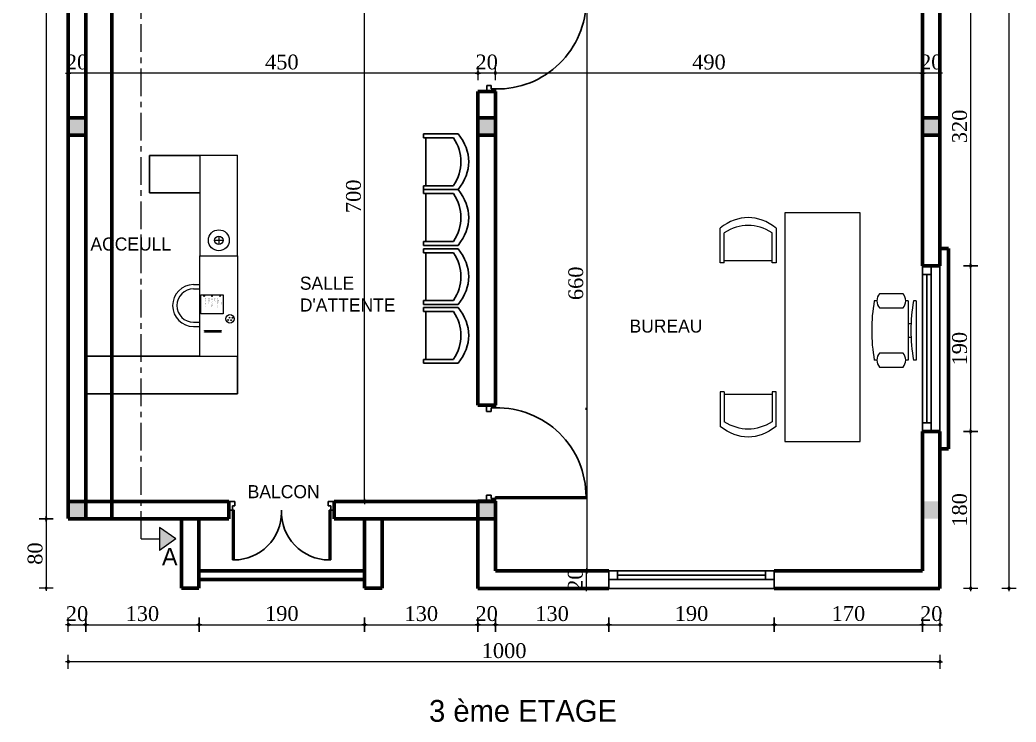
# Model space of a CAD drawing. Header units: millimetres. Extents: x -4146 to 23, y -2153 to 7365.
# Drawn here: x -1662 to -519, y 1579 to 2385 of the extents above; entities that cross this region are included whole.
import ezdxf

# ---------------------------------------------------------------- set-up
doc = ezdxf.new("R2010")
doc.units = ezdxf.units.MM
doc.linetypes.add('AXES', pattern=[50.8, 31.75, -6.35, 6.35, -6.35])
for name, color, linetype, lineweight in [('Cotation', 242, 'Continuous', 20), ('ecriture', 122, 'Continuous', 40), ('fin', 73, 'Continuous', 20), ('HA', 8, 'Continuous', 20), ('minuiserue', 3, 'Continuous', 30), ('MUR', 6, 'Continuous', 60)]:
    doc.layers.add(name, color=color, linetype=linetype, lineweight=lineweight)
for name, color, linetype in [('F-1', 1, 'Continuous'), ('F-2', 2, 'Continuous'), ('f-3', 3, 'Continuous')]:
    doc.layers.add(name, color=color, linetype=linetype)
doc.styles.add('cotation', font='times.ttf', dxfattribs={"height": 17})
doc.dimstyles.new('ech-100', dxfattribs={"dimtxt": 17, "dimasz": 0.02, "dimexe": 1.25, "dimexo": 0.625, "dimgap": 4, "dimtad": 1, "dimdec": 0, "dimtxsty": 'cotation', "dimblk": 'cotation', "dimcen": 2, "dimse1": 1, "dimse2": 1, "dimadec": 0, "dimazin": 0, "dimtfac": 1, "dimtdec": 0, "dimtix": 1, "dimtmove": 0, "dimatfit": 3, "dimldrblk": 'cotation', "dimfxl": 1.25, "dimtolj": 1, "dimarcsym": 0})

# ---------------------------------------------------------------- blocks, each defined once
blk = doc.blocks.new('Chaise de bureau')
at = {"linetype": 'Continuous'}
for p, q in [((-8.5, 0), (-8.5, -1)), ((-8.5, 0), (8.5, 0)), ((8.5, 0), (8.5, -1)), ((-2, -3), (-2, -1.9355)), ((2, -1.9576), (2, -3)), ((-10.5, -5), (-10.5, -14)), ((-8.5, -3), (-8.5, -4)), ((-8.5, -3), (8.5, -3)), ((-6.5, -14), (-6.5, -5)), ((6.5, -5), (6.5, -14)), ((8.5, -3), (8.5, -4)), ((10.5, -14), (10.5, -5)), ((-8.5, -15), (-8.5, -16)), ((8.5, -15), (8.5, -16))]:
    blk.add_line(p, q, dxfattribs=at)
for centre, radius, start, end in [((0, 34.625), 36.625, 256.5803, 283.4197), ((-8.5, -6.5), 2.5, 36.8699, 143.1301), ((8.5, -6.5), 2.5, 36.8699, 143.1301), ((-8.5, -12.5), 2.5, 216.8699, 323.1301), ((8.5, -12.5), 2.5, 216.8699, 323.1301), ((0, 19.625), 36.625, 256.5803, 283.4197)]:
    blk.add_arc(centre, radius, start, end, dxfattribs=at)
blk = doc.blocks.new('BURO')
blk.add_lwpolyline([(3851.65, 1652.46), (3917.25, 1652.46), (3917.25, 1681.22), (3851.65, 1681.22)], close=True)
blk.add_blockref('Chaise de bureau', (3885.34, 1702.66))
blk = doc.blocks.new('cotation')
at = {"layer": 'Cotation'}
h = blk.add_hatch(color=256, dxfattribs=at)
h.paths.add_polyline_path([(57.15, 0), (62.15, 0, 0.41421356), (0, 62.15), (0, 57.15, -0.41421356)])
h.paths.add_polyline_path([(0, -57.15), (0, -62.15, 0.41421356), (62.15, 0), (57.15, 0, -0.41421356)])
h.paths.add_polyline_path([(0, -62.15), (0, -57.15, -0.41421356), (-57.15, 0), (-62.15, 0, 0.41421356)])
h.paths.add_polyline_path([(0, 57.15), (0, 62.15, 0.41421356), (-62.15, 0), (-57.15, 0, -0.41421356)])
for p, q in [((-152.4, 0), (152.4, 0)), ((0, 406.4), (0, -406.4))]:
    blk.add_line(p, q, dxfattribs=at)
for radius, start, end in [(62.15, 0, 180), (62.15, 180, 0), (57.15, 0, 180), (57.15, 180, 0)]:
    blk.add_arc((0, 0), radius, start, end, dxfattribs=at)
blk = doc.blocks.new('*D76')
at = {"layer": 'Defpoints', "color": 0}
for p in [(-1606.2, 1812.2), (-1586.2, 1812.2), (-1586.2, 1690.9)]:
    blk.add_point(p, dxfattribs=at)
at = {"layer": 'HA', "color": 0, "lineweight": -2}
blk.add_line((-1606.2, 1690.9), (-1586.2, 1690.9), dxfattribs=at)
at = {"layer": 'HA', "color": 0, "lineweight": -2, "xscale": 0.02, "yscale": 0.02, "zscale": 0.02, "rotation": 180}
blk.add_blockref('cotation', (-1606.2, 1690.9), dxfattribs=at)
at = {"layer": 'HA', "color": 0, "lineweight": -2, "xscale": 0.02, "yscale": 0.02, "zscale": 0.02}
blk.add_blockref('cotation', (-1586.2, 1690.9), dxfattribs=at)
at = {"layer": 'HA', "color": 0, "insert": (-1596.2, 1703.5), "char_height": 17, "attachment_point": 5, "style": 'cotation'}
blk.add_mtext('\\A1;20', dxfattribs=at)
blk = doc.blocks.new('*D77')
at = {"layer": 'Defpoints', "color": 0}
for p in [(-1586.2, 1812.2), (-1456.2, 1812.2), (-1456.2, 1690.9)]:
    blk.add_point(p, dxfattribs=at)
at = {"layer": 'HA', "color": 0, "lineweight": -2}
blk.add_line((-1586.2, 1690.9), (-1456.2, 1690.9), dxfattribs=at)
at = {"layer": 'HA', "color": 0, "lineweight": -2, "xscale": 0.02, "yscale": 0.02, "zscale": 0.02, "rotation": 180}
blk.add_blockref('cotation', (-1586.2, 1690.9), dxfattribs=at)
at = {"layer": 'HA', "color": 0, "lineweight": -2, "xscale": 0.02, "yscale": 0.02, "zscale": 0.02}
blk.add_blockref('cotation', (-1456.2, 1690.9), dxfattribs=at)
at = {"layer": 'HA', "color": 0, "insert": (-1521.2, 1703.5), "char_height": 17, "attachment_point": 5, "style": 'cotation'}
blk.add_mtext('\\A1;130', dxfattribs=at)
blk = doc.blocks.new('*D78')
at = {"layer": 'Defpoints', "color": 0}
for p in [(-1456.2, 1812.2), (-1266.2, 1812.2), (-1266.2, 1690.9)]:
    blk.add_point(p, dxfattribs=at)
at = {"layer": 'HA', "color": 0, "lineweight": -2}
blk.add_line((-1456.2, 1690.9), (-1266.2, 1690.9), dxfattribs=at)
at = {"layer": 'HA', "color": 0, "lineweight": -2, "xscale": 0.02, "yscale": 0.02, "zscale": 0.02, "rotation": 180}
blk.add_blockref('cotation', (-1456.2, 1690.9), dxfattribs=at)
at = {"layer": 'HA', "color": 0, "lineweight": -2, "xscale": 0.02, "yscale": 0.02, "zscale": 0.02}
blk.add_blockref('cotation', (-1266.2, 1690.9), dxfattribs=at)
at = {"layer": 'HA', "color": 0, "insert": (-1361.2, 1703.6), "char_height": 17, "attachment_point": 5, "style": 'cotation'}
blk.add_mtext('\\A1;190', dxfattribs=at)
blk = doc.blocks.new('*D79')
at = {"layer": 'Defpoints', "color": 0}
for p in [(-1266.2, 1812.2), (-1136.2, 1732.6), (-1136.2, 1690.9)]:
    blk.add_point(p, dxfattribs=at)
at = {"layer": 'HA', "color": 0, "lineweight": -2}
blk.add_line((-1266.2, 1690.9), (-1136.2, 1690.9), dxfattribs=at)
at = {"layer": 'HA', "color": 0, "lineweight": -2, "xscale": 0.02, "yscale": 0.02, "zscale": 0.02, "rotation": 180}
blk.add_blockref('cotation', (-1266.2, 1690.9), dxfattribs=at)
at = {"layer": 'HA', "color": 0, "lineweight": -2, "xscale": 0.02, "yscale": 0.02, "zscale": 0.02}
blk.add_blockref('cotation', (-1136.2, 1690.9), dxfattribs=at)
at = {"layer": 'HA', "color": 0, "insert": (-1201.2, 1703.5), "char_height": 17, "attachment_point": 5, "style": 'cotation'}
blk.add_mtext('\\A1;130', dxfattribs=at)
blk = doc.blocks.new('*D80')
at = {"layer": 'Defpoints', "color": 0}
for p in [(-1136.2, 1812.6), (-1116.2, 1812.6), (-1116.2, 1690.9)]:
    blk.add_point(p, dxfattribs=at)
at = {"layer": 'HA', "color": 0, "lineweight": -2}
blk.add_line((-1136.2, 1690.9), (-1116.2, 1690.9), dxfattribs=at)
at = {"layer": 'HA', "color": 0, "lineweight": -2, "xscale": 0.02, "yscale": 0.02, "zscale": 0.02, "rotation": 180}
blk.add_blockref('cotation', (-1136.2, 1690.9), dxfattribs=at)
at = {"layer": 'HA', "color": 0, "lineweight": -2, "xscale": 0.02, "yscale": 0.02, "zscale": 0.02}
blk.add_blockref('cotation', (-1116.2, 1690.9), dxfattribs=at)
at = {"layer": 'HA', "color": 0, "insert": (-1126.2, 1703.5), "char_height": 17, "attachment_point": 5, "style": 'cotation'}
blk.add_mtext('\\A1;20', dxfattribs=at)
blk = doc.blocks.new('*D81')
at = {"layer": 'Defpoints', "color": 0}
for p in [(-1116.2, 1732.6), (-986.2, 1732.6), (-986.2, 1690.9)]:
    blk.add_point(p, dxfattribs=at)
at = {"layer": 'HA', "color": 0, "lineweight": -2}
blk.add_line((-1116.2, 1690.9), (-986.2, 1690.9), dxfattribs=at)
at = {"layer": 'HA', "color": 0, "lineweight": -2, "xscale": 0.02, "yscale": 0.02, "zscale": 0.02, "rotation": 180}
blk.add_blockref('cotation', (-1116.2, 1690.9), dxfattribs=at)
at = {"layer": 'HA', "color": 0, "lineweight": -2, "xscale": 0.02, "yscale": 0.02, "zscale": 0.02}
blk.add_blockref('cotation', (-986.2, 1690.9), dxfattribs=at)
at = {"layer": 'HA', "color": 0, "insert": (-1051.2, 1703.5), "char_height": 17, "attachment_point": 5, "style": 'cotation'}
blk.add_mtext('\\A1;130', dxfattribs=at)
blk = doc.blocks.new('*D82')
at = {"layer": 'Defpoints', "color": 0}
for p in [(-986.2, 1732.6), (-796.2, 1732.6), (-796.2, 1690.9)]:
    blk.add_point(p, dxfattribs=at)
at = {"layer": 'HA', "color": 0, "lineweight": -2}
blk.add_line((-986.2, 1690.9), (-796.2, 1690.9), dxfattribs=at)
at = {"layer": 'HA', "color": 0, "lineweight": -2, "xscale": 0.02, "yscale": 0.02, "zscale": 0.02, "rotation": 180}
blk.add_blockref('cotation', (-986.2, 1690.9), dxfattribs=at)
at = {"layer": 'HA', "color": 0, "lineweight": -2, "xscale": 0.02, "yscale": 0.02, "zscale": 0.02}
blk.add_blockref('cotation', (-796.2, 1690.9), dxfattribs=at)
at = {"layer": 'HA', "color": 0, "insert": (-891.2, 1703.6), "char_height": 17, "attachment_point": 5, "style": 'cotation'}
blk.add_mtext('\\A1;190', dxfattribs=at)
blk = doc.blocks.new('*D83')
at = {"layer": 'Defpoints', "color": 0}
for p in [(-796.2, 1732.6), (-626.2, 1732.6), (-626.2, 1690.9)]:
    blk.add_point(p, dxfattribs=at)
at = {"layer": 'HA', "color": 0, "lineweight": -2}
blk.add_line((-796.2, 1690.9), (-626.2, 1690.9), dxfattribs=at)
at = {"layer": 'HA', "color": 0, "lineweight": -2, "xscale": 0.02, "yscale": 0.02, "zscale": 0.02, "rotation": 180}
blk.add_blockref('cotation', (-796.2, 1690.9), dxfattribs=at)
at = {"layer": 'HA', "color": 0, "lineweight": -2, "xscale": 0.02, "yscale": 0.02, "zscale": 0.02}
blk.add_blockref('cotation', (-626.2, 1690.9), dxfattribs=at)
at = {"layer": 'HA', "color": 0, "insert": (-711.2, 1703.6), "char_height": 17, "attachment_point": 5, "style": 'cotation'}
blk.add_mtext('\\A1;170', dxfattribs=at)
blk = doc.blocks.new('*D84')
at = {"layer": 'Defpoints', "color": 0}
for p in [(-626.2, 1812.6), (-606.2, 1812.6), (-606.2, 1690.9)]:
    blk.add_point(p, dxfattribs=at)
at = {"layer": 'HA', "color": 0, "lineweight": -2}
blk.add_line((-626.2, 1690.9), (-606.2, 1690.9), dxfattribs=at)
at = {"layer": 'HA', "color": 0, "lineweight": -2, "xscale": 0.02, "yscale": 0.02, "zscale": 0.02, "rotation": 180}
blk.add_blockref('cotation', (-626.2, 1690.9), dxfattribs=at)
at = {"layer": 'HA', "color": 0, "lineweight": -2, "xscale": 0.02, "yscale": 0.02, "zscale": 0.02}
blk.add_blockref('cotation', (-606.2, 1690.9), dxfattribs=at)
at = {"layer": 'HA', "color": 0, "insert": (-616.2, 1703.5), "char_height": 17, "attachment_point": 5, "style": 'cotation'}
blk.add_mtext('\\A1;20', dxfattribs=at)
blk = doc.blocks.new('*D85')
at = {"layer": 'Defpoints', "color": 0}
for p in [(-1606.2, 1812.2), (-606.2, 1732.6), (-1606.2, 1648.4)]:
    blk.add_point(p, dxfattribs=at)
at = {"layer": 'HA', "color": 0, "lineweight": -2}
blk.add_line((-606.2, 1648.4), (-1606.2, 1648.4), dxfattribs=at)
at = {"layer": 'HA', "color": 0, "lineweight": -2, "xscale": 0.02, "yscale": 0.02, "zscale": 0.02, "rotation": 180}
blk.add_blockref('cotation', (-1606.2, 1648.4), dxfattribs=at)
at = {"layer": 'HA', "color": 0, "lineweight": -2, "xscale": 0.02, "yscale": 0.02, "zscale": 0.02}
blk.add_blockref('cotation', (-606.2, 1648.4), dxfattribs=at)
at = {"layer": 'HA', "color": 0, "insert": (-1106.2, 1661), "char_height": 17, "attachment_point": 5, "style": 'cotation'}
blk.add_mtext('\\A1;1000', dxfattribs=at)
blk = doc.blocks.new('B3')
at = {"layer": 'F-1'}
for p, q in [((-4180.4, 2571.9), (-4180, 2571.9)), ((-4180.4, 2552.7), (-4180.4, 2571.9)), ((-4180, 2571.9), (-4180, 2552.7)), ((-4178.9, 2571.9), (-4178.5, 2571.9)), ((-4178.9, 2552.7), (-4178.9, 2571.9)), ((-4178.5, 2571.9), (-4178.5, 2552.7)), ((-4180, 2552.7), (-4180.4, 2552.7)), ((-4178.5, 2552.7), (-4178.9, 2552.7))]:
    blk.add_line(p, q, dxfattribs=at)
at = {"layer": 'F-2'}
for p, q in [((-4159.2, 2576.1), (-4137.5, 2576.1)), ((-4159.2, 2550.4), (-4159.2, 2576.1)), ((-4137.5, 2576.1), (-4137.5, 2550.4)), ((-4137.5, 2550.4), (-4159.2, 2550.4))]:
    blk.add_line(p, q, dxfattribs=at)
for centre, radius in [((-4138.8, 2572.4), 0.45), ((-4138.9, 2563.3), 0.45), ((-4138.8, 2554.1), 0.45), ((-4165, 2542.7), 4.8), ((-4166.5, 2541.4), 0.434), ((-4166.3, 2544.7), 0.434), ((-4163.9, 2539.9), 0.434), ((-4163.7, 2543.1), 0.434)]:
    blk.add_circle(centre, radius, dxfattribs=at)
at = {"layer": 'f-3'}
for p, q in [((-4173.8, 2584.5), (-4173.8, 2577.2)), ((-4169, 2584.5), (-4169, 2577.2)), ((-4130.6, 2584.5), (-4130.6, 2577.2)), ((-4125.8, 2584.5), (-4125.8, 2577.2)), ((-4207.8, 2577.2), (-4092.6, 2577.2)), ((-4207.8, 2577.2), (-4207.8, 2534)), ((-3977.4, 2577.2), (-4092.6, 2577.2)), ((-4092.6, 2577.2), (-4092.6, 2534)), ((-4092.6, 2577.2), (-4092.6, 2534)), ((-3977.4, 2577.2), (-3977.4, 2534)), ((-4074.9, 2560.3), (-4074.9, 2550.7)), ((-4070.1, 2555.5), (-4079.7, 2555.5)), ((-4092.6, 2534), (-4207.8, 2534)), ((-4092.6, 2534), (-3977.4, 2534))]:
    blk.add_line(p, q, dxfattribs=at)
for radius in [12, 4.8]:
    blk.add_circle((-4074.9, 2555.5), radius, dxfattribs=at)
for radius in [24, 19.2]:
    blk.add_arc((-4149.8, 2584.5), radius, 0, 180, dxfattribs=at)
at = {"layer": 'F-1'}
for s, p in [('5. PICK UP PRESCRIPTION', (-4141, 2571.2)), ('3. PICK UP DRY CLEANING', (-4141, 2563.6)), ('4. BUY NEW OUTFIT', (-4141, 2567)), ('2. LAUNDRY', (-4141, 2560.1)), ('1. GO TO GROCERY STORE', (-4140.9, 2556.7)), ('THINGS TO DO', (-4145.2, 2552.9))]:
    blk.add_text(s, height=0.6, rotation=180, dxfattribs=at).set_placement(p)
blk = doc.blocks.new('B1')
at = {"layer": 'minuiserue'}
for p, q in [((-2606.2, 2449.2), (-2664.1, 2449.2)), ((-2664.1, 2406.2), (-2664.1, 2449.2)), ((-2606.2, 2406.2), (-2664.1, 2406.2))]:
    blk.add_line(p, q, dxfattribs=at)
at = {"layer": 'HA', "rotation": 90}
blk.add_blockref('B3', (-29, 6426.7), dxfattribs=at)
blk = doc.blocks.new('KK')
at = {"linetype": 'Continuous'}
for p, q in [((-1844.5, 2052.7), (-1804.9, 2052.7)), ((-1844.5, 2048.1), (-1844.5, 2052.7)), ((-1844.5, 2048.1), (-1810.2, 2048.1)), ((-1842.1, 2048.1), (-1842.1, 1993.2)), ((-1844.5, 1988.7), (-1844.5, 1993.2)), ((-1844.5, 1993.2), (-1810.2, 1993.2)), ((-1804.9, 1988.7), (-1844.5, 1988.7))]:
    blk.add_line(p, q, dxfattribs=at)
for centre, major_axis, start_param, end_param in [((-1986.5, 2020.7), (184.7, 0), -0.301587, 0.301588), ((-1966.8, 2020.7), (174.1, 0), -0.376443, 0.376443)]:
    blk.add_ellipse(centre, major_axis=major_axis, ratio=0.5, start_param=start_param, end_param=end_param, dxfattribs=at)
blk = doc.blocks.new('*D170')
at = {"layer": 'Defpoints', "color": 0}
for p in [(-1011.7, 1752.6), (-1011.7, 1752.6), (-1011.7, 1732.6)]:
    blk.add_point(p, dxfattribs=at)
at = {"layer": 'HA', "color": 0, "lineweight": -2}
for p, q in [((-1011.7, 1752.6), (-1011.7, 1752.7)), ((-1011.7, 1732.6), (-1011.7, 1752.6)), ((-1011.7, 1732.6), (-1011.7, 1732.6))]:
    blk.add_line(p, q, dxfattribs=at)
at = {"layer": 'HA', "color": 0, "lineweight": -2, "xscale": 0.02, "yscale": 0.02, "zscale": 0.02}
for p, rotation in [((-1011.7, 1752.6), 270), ((-1011.7, 1732.6), 90)]:
    blk.add_blockref('cotation', p, dxfattribs=dict(at, rotation=rotation))
at = {"layer": 'HA', "color": 0, "insert": (-1024.4, 1742.6), "char_height": 17, "attachment_point": 5, "rotation": 90, "style": 'cotation'}
blk.add_mtext('\\A1;20', dxfattribs=at)
blk = doc.blocks.new('*D177')
at = {"layer": 'Defpoints', "color": 0}
for p in [(-626.2, 2323.8), (-626.2, 2304), (-606.2, 2304)]:
    blk.add_point(p, dxfattribs=at)
at = {"layer": 'HA', "color": 0, "lineweight": -2}
for p, q in [((-626.2, 2323.8), (-626.3, 2323.8)), ((-606.2, 2323.8), (-626.2, 2323.8)), ((-606.2, 2323.8), (-606.2, 2323.8))]:
    blk.add_line(p, q, dxfattribs=at)
at = {"layer": 'HA', "color": 0, "lineweight": -2, "xscale": 0.02, "yscale": 0.02, "zscale": 0.02}
blk.add_blockref('cotation', (-626.2, 2323.8), dxfattribs=at)
at = {"layer": 'HA', "color": 0, "lineweight": -2, "xscale": 0.02, "yscale": 0.02, "zscale": 0.02, "rotation": 180}
blk.add_blockref('cotation', (-606.2, 2323.8), dxfattribs=at)
at = {"layer": 'HA', "color": 0, "insert": (-616.2, 2336.4), "char_height": 17, "attachment_point": 5, "style": 'cotation'}
blk.add_mtext('\\A1;20', dxfattribs=at)
blk = doc.blocks.new('*D178')
at = {"layer": 'Defpoints', "color": 0}
for p in [(-1116.2, 2323.8), (-626.2, 2304), (-1116.2, 2287.6)]:
    blk.add_point(p, dxfattribs=at)
at = {"layer": 'HA', "color": 0, "lineweight": -2}
blk.add_line((-626.2, 2323.8), (-1116.2, 2323.8), dxfattribs=at)
at = {"layer": 'HA', "color": 0, "lineweight": -2, "xscale": 0.02, "yscale": 0.02, "zscale": 0.02, "rotation": 180}
blk.add_blockref('cotation', (-1116.2, 2323.8), dxfattribs=at)
at = {"layer": 'HA', "color": 0, "lineweight": -2, "xscale": 0.02, "yscale": 0.02, "zscale": 0.02}
blk.add_blockref('cotation', (-626.2, 2323.8), dxfattribs=at)
at = {"layer": 'HA', "color": 0, "insert": (-871.2, 2336.4), "char_height": 17, "attachment_point": 5, "style": 'cotation'}
blk.add_mtext('\\A1;490', dxfattribs=at)
blk = doc.blocks.new('*D179')
at = {"layer": 'Defpoints', "color": 0}
for p in [(-1136.2, 2323.8), (-1136.2, 2302.6), (-1116.2, 2287.6)]:
    blk.add_point(p, dxfattribs=at)
at = {"layer": 'HA', "color": 0, "lineweight": -2}
for p, q in [((-1136.2, 2323.8), (-1136.3, 2323.8)), ((-1116.2, 2323.8), (-1136.2, 2323.8)), ((-1116.2, 2323.8), (-1116.2, 2323.8))]:
    blk.add_line(p, q, dxfattribs=at)
at = {"layer": 'HA', "color": 0, "lineweight": -2, "xscale": 0.02, "yscale": 0.02, "zscale": 0.02}
blk.add_blockref('cotation', (-1136.2, 2323.8), dxfattribs=at)
at = {"layer": 'HA', "color": 0, "lineweight": -2, "xscale": 0.02, "yscale": 0.02, "zscale": 0.02, "rotation": 180}
blk.add_blockref('cotation', (-1116.2, 2323.8), dxfattribs=at)
at = {"layer": 'HA', "color": 0, "insert": (-1126.2, 2336.4), "char_height": 17, "attachment_point": 5, "style": 'cotation'}
blk.add_mtext('\\A1;20', dxfattribs=at)
blk = doc.blocks.new('*D180')
at = {"layer": 'Defpoints', "color": 0}
for p in [(-1586.2, 2323.8), (-1586.2, 2323.8), (-1136.2, 2302.6)]:
    blk.add_point(p, dxfattribs=at)
at = {"layer": 'HA', "color": 0, "lineweight": -2}
blk.add_line((-1136.2, 2323.8), (-1586.2, 2323.8), dxfattribs=at)
at = {"layer": 'HA', "color": 0, "lineweight": -2, "xscale": 0.02, "yscale": 0.02, "zscale": 0.02, "rotation": 180}
blk.add_blockref('cotation', (-1586.2, 2323.8), dxfattribs=at)
at = {"layer": 'HA', "color": 0, "lineweight": -2, "xscale": 0.02, "yscale": 0.02, "zscale": 0.02}
blk.add_blockref('cotation', (-1136.2, 2323.8), dxfattribs=at)
at = {"layer": 'HA', "color": 0, "insert": (-1361.2, 2336.4), "char_height": 17, "attachment_point": 5, "style": 'cotation'}
blk.add_mtext('\\A1;450', dxfattribs=at)
blk = doc.blocks.new('*D181')
at = {"layer": 'Defpoints', "color": 0}
for p in [(-1606.2, 2323.8), (-1606.2, 2323.8), (-1586.2, 2323.8)]:
    blk.add_point(p, dxfattribs=at)
at = {"layer": 'HA', "color": 0, "lineweight": -2}
for p, q in [((-1606.2, 2323.8), (-1606.3, 2323.8)), ((-1586.2, 2323.8), (-1606.2, 2323.8)), ((-1586.2, 2323.8), (-1586.2, 2323.8))]:
    blk.add_line(p, q, dxfattribs=at)
at = {"layer": 'HA', "color": 0, "lineweight": -2, "xscale": 0.02, "yscale": 0.02, "zscale": 0.02}
blk.add_blockref('cotation', (-1606.2, 2323.8), dxfattribs=at)
at = {"layer": 'HA', "color": 0, "lineweight": -2, "xscale": 0.02, "yscale": 0.02, "zscale": 0.02, "rotation": 180}
blk.add_blockref('cotation', (-1586.2, 2323.8), dxfattribs=at)
at = {"layer": 'HA', "color": 0, "insert": (-1596.2, 2336.4), "char_height": 17, "attachment_point": 5, "style": 'cotation'}
blk.add_mtext('\\A1;20', dxfattribs=at)
blk = doc.blocks.new('*D188')
at = {"layer": 'Defpoints', "color": 0}
for p in [(-1011.3, 2412.6), (-1011.7, 1752.6), (-1011.3, 1752.6)]:
    blk.add_point(p, dxfattribs=at)
at = {"layer": 'HA', "color": 0, "lineweight": -2}
blk.add_line((-1011.3, 2412.6), (-1011.3, 1752.6), dxfattribs=at)
at = {"layer": 'HA', "color": 0, "lineweight": -2, "xscale": 0.02, "yscale": 0.02, "zscale": 0.02}
for p, rotation in [((-1011.3, 2412.6), 90), ((-1011.3, 1752.6), 270)]:
    blk.add_blockref('cotation', p, dxfattribs=dict(at, rotation=rotation))
at = {"layer": 'HA', "color": 0, "insert": (-1023.9, 2082.6), "char_height": 17, "attachment_point": 5, "rotation": 90, "style": 'cotation'}
blk.add_mtext('\\A1;660', dxfattribs=at)
blk = doc.blocks.new('*D189')
at = {"layer": 'Defpoints', "color": 0}
for p in [(-1266.2, 2532.6), (-1266.2, 2532.6), (-1259.1, 1832.2)]:
    blk.add_point(p, dxfattribs=at)
at = {"layer": 'HA', "color": 0, "lineweight": -2}
blk.add_line((-1266.2, 1832.3), (-1266.2, 2532.6), dxfattribs=at)
at = {"layer": 'HA', "color": 0, "lineweight": -2, "xscale": 0.02, "yscale": 0.02, "zscale": 0.02}
for p, rotation in [((-1266.2, 2532.6), 90), ((-1266.2, 1832.2), 270)]:
    blk.add_blockref('cotation', p, dxfattribs=dict(at, rotation=rotation))
at = {"layer": 'HA', "color": 0, "insert": (-1278.9, 2182.4), "char_height": 17, "attachment_point": 5, "rotation": 90, "style": 'cotation'}
blk.add_mtext('\\A1;700', dxfattribs=at)
blk = doc.blocks.new('*D196')
at = {"layer": 'Defpoints', "color": 0}
for p in [(-1606.2, 3312.6), (-1631.5, 1812.2), (-1606.2, 1812.2)]:
    blk.add_point(p, dxfattribs=at)
at = {"layer": 'HA', "color": 0, "lineweight": -2}
blk.add_line((-1631.5, 3312.6), (-1631.5, 1812.3), dxfattribs=at)
at = {"layer": 'HA', "color": 0, "lineweight": -2, "xscale": 0.02, "yscale": 0.02, "zscale": 0.02}
for p, rotation in [((-1631.5, 3312.6), 90), ((-1631.5, 1812.2), 270)]:
    blk.add_blockref('cotation', p, dxfattribs=dict(at, rotation=rotation))
at = {"layer": 'HA', "color": 0, "insert": (-1644.2, 2562.4), "char_height": 17, "attachment_point": 5, "rotation": 90, "style": 'cotation'}
blk.add_mtext('\\A1;1500', dxfattribs=at)
blk = doc.blocks.new('*D197')
at = {"layer": 'Defpoints', "color": 0}
for p in [(-1606.2, 1812.2), (-1632.9, 1732.8), (-1631.5, 1732.8)]:
    blk.add_point(p, dxfattribs=at)
at = {"layer": 'HA', "color": 0, "lineweight": -2}
blk.add_line((-1631.5, 1812.2), (-1631.5, 1732.8), dxfattribs=at)
at = {"layer": 'HA', "color": 0, "lineweight": -2, "xscale": 0.02, "yscale": 0.02, "zscale": 0.02}
for p, rotation in [((-1631.5, 1812.2), 90), ((-1631.5, 1732.8), 270)]:
    blk.add_blockref('cotation', p, dxfattribs=dict(at, rotation=rotation))
at = {"layer": 'HA', "color": 0, "insert": (-1644.2, 1772.5), "char_height": 17, "attachment_point": 5, "rotation": 90, "style": 'cotation'}
blk.add_mtext('\\A1;80', dxfattribs=at)
blk = doc.blocks.new('*D245')
at = {"layer": 'Defpoints', "color": 0}
for p in [(-606.2, 3312.6), (-606.2, 1732.6), (-527, 1732.6)]:
    blk.add_point(p, dxfattribs=at)
at = {"layer": 'HA', "color": 0, "lineweight": -2}
blk.add_line((-527, 3312.6), (-527, 1732.6), dxfattribs=at)
at = {"layer": 'HA', "color": 0, "lineweight": -2, "xscale": 0.02, "yscale": 0.02, "zscale": 0.02}
for p, rotation in [((-527, 3312.6), 90), ((-527, 1732.6), 270)]:
    blk.add_blockref('cotation', p, dxfattribs=dict(at, rotation=rotation))
at = {"layer": 'HA', "color": 0, "insert": (-539.6, 2593), "char_height": 17, "attachment_point": 5, "rotation": 90, "style": 'cotation'}
blk.add_mtext('\\A1;1580', dxfattribs=at)
blk = doc.blocks.new('*D343')
at = {"layer": 'Defpoints', "color": 0}
for p in [(-606.2, 2422.6), (-606.2, 2102.6), (-571, 2102.6)]:
    blk.add_point(p, dxfattribs=at)
at = {"layer": 'HA', "color": 0, "lineweight": -2}
blk.add_line((-571, 2422.6), (-571, 2102.6), dxfattribs=at)
at = {"layer": 'HA', "color": 0, "lineweight": -2, "xscale": 0.02, "yscale": 0.02, "zscale": 0.02}
for p, rotation in [((-571, 2422.6), 90), ((-571, 2102.6), 270)]:
    blk.add_blockref('cotation', p, dxfattribs=dict(at, rotation=rotation))
at = {"layer": 'HA', "color": 0, "insert": (-583.6, 2262.6), "char_height": 17, "attachment_point": 5, "rotation": 90, "style": 'cotation'}
blk.add_mtext('\\A1;320', dxfattribs=at)
blk = doc.blocks.new('*D344')
at = {"layer": 'Defpoints', "color": 0}
for p in [(-606.2, 2102.6), (-606.2, 1912.6), (-571, 1912.6)]:
    blk.add_point(p, dxfattribs=at)
at = {"layer": 'HA', "color": 0, "lineweight": -2}
blk.add_line((-571, 2102.6), (-571, 1912.6), dxfattribs=at)
at = {"layer": 'HA', "color": 0, "lineweight": -2, "xscale": 0.02, "yscale": 0.02, "zscale": 0.02}
for p, rotation in [((-571, 2102.6), 90), ((-571, 1912.6), 270)]:
    blk.add_blockref('cotation', p, dxfattribs=dict(at, rotation=rotation))
at = {"layer": 'HA', "color": 0, "insert": (-583.6, 2007.6), "char_height": 17, "attachment_point": 5, "rotation": 90, "style": 'cotation'}
blk.add_mtext('\\A1;190', dxfattribs=at)
blk = doc.blocks.new('*D345')
at = {"layer": 'Defpoints', "color": 0}
for p in [(-606.2, 1912.6), (-606.2, 1732.6), (-571, 1732.6)]:
    blk.add_point(p, dxfattribs=at)
at = {"layer": 'HA', "color": 0, "lineweight": -2}
blk.add_line((-571, 1912.6), (-571, 1732.6), dxfattribs=at)
at = {"layer": 'HA', "color": 0, "lineweight": -2, "xscale": 0.02, "yscale": 0.02, "zscale": 0.02}
for p, rotation in [((-571, 1912.6), 90), ((-571, 1732.6), 270)]:
    blk.add_blockref('cotation', p, dxfattribs=dict(at, rotation=rotation))
at = {"layer": 'HA', "color": 0, "insert": (-583.6, 1822.6), "char_height": 17, "attachment_point": 5, "rotation": 90, "style": 'cotation'}
blk.add_mtext('\\A1;180', dxfattribs=at)
blk = doc.blocks.new('Balcon')
at = {"layer": 'minuiserue'}
for p, q in [((0, -10), (0, 0)), ((0, 0), (7, 0)), ((7, -5), (7, 0)), ((0, -10), (6, -10)), ((4, -10), (4, -5)), ((4, -5), (7, -5)), ((4, -10), (4, -67)), ((6, -10), (6, -67)), ((121, 0), (114, 0)), ((114, 0), (114, -5)), ((117, -5), (114, -5)), ((121, -10), (115, -10)), ((115, -10), (115, -67)), ((117, -10), (117, -5)), ((117, -10), (117, -67)), ((121, 0), (121, -10))]:
    blk.add_line(p, q, dxfattribs=at)
for centre, radius, start, end in [((115, -12.4), 54.6, 177.4311, 270), ((6, -12.6), 54.4, 270, 0.1153)]:
    blk.add_arc(centre, radius, start, end, dxfattribs=at)
blk = doc.blocks.new('BAB110')
at = {"layer": 'minuiserue'}
for p, q in [((0, 0), (-10, 0)), ((-10, 0), (-10, -7)), ((0, -3), (0, 0)), ((-10, -7), (-5, -7)), ((-5, -7), (-5, -3)), ((-5, -3), (0, -3)), ((-10, -110), (-10, -103)), ((-10, -103), (-5, -103)), ((0, -110), (-10, -110)), ((-5, -103), (-5, -107)), ((-5, -107), (0, -107)), ((0, -105), (104, -105)), ((0, -107), (0, -105)), ((0, -107), (0, -110)), ((0, -107), (104, -107)), ((104, -107), (104, -105))]:
    blk.add_line(p, q, dxfattribs=at)
blk.add_arc((2.2, -104.7), 101.8, 359.8568, 91.2584, dxfattribs=at)

msp = doc.modelspace()

# ---------------------------------------------------------------- hatches: boundary and pattern name
at = {"layer": 'fin'}
h = msp.add_hatch(color=256, dxfattribs=at)
h.paths.add_polyline_path([(-544.367, 2506.295), (-555.127, 2491.615), (-533.606, 2491.615)])
h.paths.add_polyline_path([(-1650.513, 2964.874), (-1661.656, 2948.443), (-1639.37, 2948.443)])
h.paths.add_polyline_path([(-1475.497, 3341.851), (-1497.172, 3360.576), (-1497.172, 3323.125)])
h.paths.add_polyline_path([(-1501.594, 1802.578), (-1501.594, 1775.928), (-1482.759, 1789.253)])
at = {"layer": 'HA'}
for points in [[(-1586.222, 2272.624), (-1606.222, 2272.624), (-1606.222, 2252.624), (-1586.222, 2252.624)], [(-1136.222, 2252.624), (-1116.222, 2252.624), (-1116.222, 2272.624), (-1136.222, 2272.624)], [(-626.222, 2272.624), (-626.222, 2252.624), (-606.222, 2252.624), (-606.222, 2272.624)], [(-1606.222, 1812.624), (-1586.222, 1812.624), (-1586.222, 1832.624), (-1606.222, 1832.624)], [(-1116.222, 1812.624), (-1116.222, 1832.613), (-1136.222, 1832.613), (-1136.222, 1812.624)], [(-606.222, 1832.624), (-626.222, 1832.624), (-626.222, 1812.624), (-606.222, 1812.624)]]:
    msp.add_hatch(color=256, dxfattribs=at).paths.add_polyline_path(points)

# ---------------------------------------------------------------- linework, layer by layer
at = {"color": 20, "linetype": 'Continuous'}
for p, q in [((-858.237, 2106.276), (-858.237, 2145.9)), ((-853.665, 2106.276), (-853.665, 2140.613)), ((-798.801, 2106.276), (-798.801, 2140.613)), ((-794.229, 2145.9), (-794.229, 2106.276)), ((-853.665, 2106.276), (-858.237, 2106.276)), ((-853.665, 2108.651), (-798.801, 2108.651)), ((-794.229, 2106.276), (-798.801, 2106.276)), ((-853.665, 1957.973), (-858.237, 1957.973)), ((-858.237, 1957.973), (-858.237, 1918.349)), ((-853.665, 1957.973), (-853.665, 1923.637)), ((-853.665, 1955.599), (-798.801, 1955.599)), ((-794.229, 1957.973), (-798.801, 1957.973)), ((-798.801, 1957.973), (-798.801, 1923.637)), ((-794.229, 1918.349), (-794.229, 1957.973))]:
    msp.add_line(p, q, dxfattribs=at)
for centre, major_axis, start_param, end_param in [((-826.233, 1983.975), (0, 174.117), -0.37644291, 0.37644309), ((-826.233, 1964.244), (0, 184.704), -0.30158714, 0.30158766)]:
    msp.add_ellipse(centre, major_axis=major_axis, ratio=0.5, start_param=start_param, end_param=end_param, dxfattribs=at)
at = {"color": 20, "linetype": 'Continuous', "extrusion": (0, 0, -1)}
for centre, major_axis, start_param, end_param in [((-826.233, 2100.005), (0, 184.704), 2.84000552, 3.44318031), ((-826.233, 2080.274), (0, 174.117), 2.76514974, 3.51803574)]:
    msp.add_ellipse(centre, major_axis=major_axis, ratio=0.5, start_param=start_param, end_param=end_param, dxfattribs=at)
at = {"layer": 'fin', "linetype": 'AXES'}
for q in [(-1522.666, 3341.851), (-1501.594, 1789.253)]:
    msp.add_line((-1522.666, 1789.253), q, dxfattribs=at)
at = {"layer": 'fin'}
for p, q in [((-1482.759, 1789.253), (-1501.594, 1802.578)), ((-1501.594, 1802.578), (-1501.594, 1775.928)), ((-1482.759, 1789.253), (-1501.594, 1775.928))]:
    msp.add_line(p, q, dxfattribs=at)
at = {"layer": 'minuiserue'}
for p, q in [((-1126.108, 2302.624), (-1126.108, 2309.624)), ((-1126.108, 2309.624), (-1121.108, 2309.624)), ((-1121.108, 2309.624), (-1121.108, 2305.624)), ((-1116.108, 2302.624), (-1126.108, 2302.624)), ((-1121.108, 2305.624), (-1116.108, 2305.624)), ((-1116.108, 2305.624), (-1116.108, 2302.624)), ((-626.222, 2102.624), (-626.222, 1912.624)), ((-606.222, 2102.624), (-626.222, 2102.624)), ((-616.222, 2092.624), (-626.222, 2092.624)), ((-621.222, 2092.624), (-621.222, 1922.624)), ((-616.222, 2102.624), (-616.222, 1912.624)), ((-616.222, 2102.624), (-616.222, 2092.624)), ((-606.222, 1912.624), (-606.222, 2102.624)), ((-1455.192, 1998.962), (-1586.222, 1998.962)), ((-1411.992, 1955.962), (-1411.992, 1998.962)), ((-1455.192, 1955.962), (-1586.222, 1955.962)), ((-1455.192, 1955.962), (-1411.992, 1955.962)), ((-1011.967, 1939.624), (-1011.967, 1937.624)), ((-616.222, 1922.624), (-626.222, 1922.624)), ((-616.222, 1912.624), (-616.222, 1922.624)), ((-606.222, 1912.624), (-626.222, 1912.624)), ((-1415.967, 1765.242), (-1417.967, 1765.242)), ((-1304.967, 1765.242), (-1306.967, 1765.242)), ((-796.217, 1752.624), (-986.217, 1752.624)), ((-986.217, 1752.624), (-986.217, 1732.624)), ((-976.217, 1742.624), (-976.217, 1752.624)), ((-806.217, 1742.624), (-806.217, 1752.624)), ((-796.217, 1752.624), (-796.217, 1732.624)), ((-796.217, 1742.624), (-986.217, 1742.624)), ((-986.217, 1742.624), (-976.352, 1742.624)), ((-806.217, 1747.624), (-976.217, 1747.624)), ((-796.217, 1742.624), (-806.217, 1742.624)), ((-986.217, 1732.624), (-796.217, 1732.624))]:
    msp.add_line(p, q, dxfattribs=at)
msp.add_arc((-1113.956, 2407.449), 101.848, 268.78903, 360, dxfattribs=at)
at = {"layer": 'MUR'}
for p, q in [((-1606.222, 1812.624), (-1606.222, 3312.624)), ((-1586.222, 1812.624), (-1586.222, 2712.624)), ((-1556.222, 1812.624), (-1556.222, 2620.973)), ((-626.222, 2102.624), (-626.222, 2422.624)), ((-606.222, 2422.624), (-606.222, 2102.624)), ((-1116.222, 2302.624), (-1136.222, 2302.624)), ((-1136.222, 2302.624), (-1136.222, 2142.624)), ((-1116.222, 2302.624), (-1136.222, 2302.624)), ((-1136.222, 2302.624), (-1136.222, 1942.624)), ((-1116.222, 2272.624), (-1116.222, 2302.624)), ((-1116.222, 2302.624), (-1116.222, 1942.624)), ((-1586.222, 2272.624), (-1606.222, 2272.624)), ((-1116.222, 2272.624), (-1136.222, 2272.624)), ((-1136.222, 2272.624), (-1116.222, 2272.624)), ((-626.222, 2272.624), (-606.222, 2272.624)), ((-616.222, 2272.624), (-626.222, 2272.624)), ((-626.222, 2272.624), (-606.222, 2272.624)), ((-1586.222, 2252.624), (-1606.222, 2252.624)), ((-1116.222, 2252.624), (-1136.222, 2252.624)), ((-626.222, 2252.624), (-606.222, 2252.624)), ((-626.222, 2252.624), (-606.222, 2252.624)), ((-606.222, 2252.624), (-606.222, 2252.624)), ((-606.222, 2122.624), (-596.222, 2122.624)), ((-596.222, 2122.624), (-596.222, 1912.624)), ((-626.222, 2102.624), (-606.222, 2102.624)), ((-1136.222, 1942.624), (-1116.222, 1942.624)), ((-626.222, 1912.624), (-606.222, 1912.624)), ((-626.222, 1912.624), (-626.222, 1752.624)), ((-606.222, 1912.624), (-606.222, 1732.624)), ((-596.222, 1912.624), (-596.222, 1892.624)), ((-596.222, 1892.624), (-606.222, 1892.624)), ((-1456.217, 1832.242), (-1606.222, 1832.242)), ((-1421.967, 1832.242), (-1606.222, 1832.242)), ((-1421.967, 1832.242), (-1421.967, 1812.242)), ((-1116.217, 1832.242), (-1300.967, 1832.242)), ((-1300.967, 1832.242), (-1300.967, 1812.242)), ((-1136.222, 1832.624), (-1136.222, 1812.624)), ((-1116.222, 1832.613), (-1136.222, 1832.613)), ((-1136.222, 1832.613), (-1116.222, 1832.613)), ((-1136.217, 1832.613), (-1136.217, 1732.624)), ((-1116.222, 1832.613), (-1116.222, 1812.624)), ((-1116.217, 1752.624), (-1116.217, 1832.624)), ((-1456.222, 1812.242), (-1606.222, 1812.242)), ((-1421.967, 1812.242), (-1606.222, 1812.242)), ((-1476.222, 1812.242), (-1476.222, 1732.822)), ((-1456.222, 1812.242), (-1456.222, 1732.822)), ((-1361.428, 1812.242), (-1361.467, 1812.242)), ((-1136.217, 1812.242), (-1300.967, 1812.242)), ((-1116.217, 1812.242), (-1266.222, 1812.242)), ((-1266.222, 1812.242), (-1266.222, 1732.822)), ((-1246.222, 1812.242), (-1246.222, 1732.822)), ((-1456.222, 1752.822), (-1335.222, 1752.822)), ((-1266.222, 1752.822), (-1387.222, 1752.822)), ((-986.217, 1752.624), (-1116.217, 1752.624)), ((-626.222, 1752.624), (-796.217, 1752.624)), ((-1456.222, 1742.822), (-1335.222, 1742.822)), ((-1266.222, 1742.822), (-1387.222, 1742.822)), ((-1246.222, 1732.822), (-1246.222, 1742.822)), ((-1456.222, 1732.822), (-1476.222, 1732.822)), ((-1266.222, 1732.822), (-1246.222, 1732.822)), ((-1116.217, 1732.624), (-1136.217, 1732.624)), ((-986.217, 1732.624), (-1116.217, 1732.624)), ((-606.222, 1732.624), (-796.217, 1732.624))]:
    msp.add_line(p, q, dxfattribs=at)

# ---------------------------------------------------------------- block references
at = {"color": 20, "xscale": 4, "yscale": 3, "zscale": 5, "rotation": 270}
msp.add_blockref('BURO', (-5741.506, 17569.92), dxfattribs=at)
at = {"layer": 'minuiserue'}
for name, p in [('KK', (645.967, 201.425)), ('B1', (1151.027, -219.849)), ('KK', (645.967, 137.417)), ('KK', (645.967, 69.559)), ('KK', (645.967, 2.165)), ('BAB110', (-1116.222, 1942.624)), ('Balcon', (-1421.967, 1832.242))]:
    msp.add_blockref(name, p, dxfattribs=at)

# ---------------------------------------------------------------- texts
at = {"layer": 'ecriture', "attachment_point": 1}
for s, width, insert, char_height in [('{\\fVrinda|b0|i0|c0|p2;ACCEULL}', 130.42633, (-1580.766, 2135.17), 15), ("{\\fVrinda|b0|i0|c0|p2;SALLE D'ATTENTE}", 130.42633, (-1340.565, 2090.22), 15), ('{\\fVrinda|b0|i0|c0|p2;BUREAU }', 130.42633, (-962.317, 2041.071), 15), ('{\\fVrinda|b0|i0|c0|p2;BALCON}', 130.42633, (-1400.34, 1851.063), 15), ('A', 194.01183, (-1498.691, 1779.095), 20), ('3 ème ETAGE ', 481.96947, (-1192.296, 1604.538), 25)]:
    msp.add_mtext_dynamic_manual_height_columns(s, width=width, gutter_width=12.5, heights=[0], dxfattribs=dict(at, insert=insert, char_height=char_height))

# ---------------------------------------------------------------- dimensions: what is measured, and where the dimension line sits
at = {"layer": 'HA'}
for base, p1, p2, picture, middle in [((-1631.534, 1812.242), (-1606.222, 3312.624), (-1606.222, 1812.242), '*D196', (-1644.181, 2562.433)), ((-1266.222, 2532.624), (-1259.079, 1832.242), (-1266.222, 2532.624), '*D189', (-1278.894, 2182.433)), ((-1011.716, 1752.624), (-1011.716, 1732.624), (-1011.716, 1752.624), '*D170', (-1024.363, 1742.624))]:
    dim = msp.add_linear_dim(base=base, p1=p1, p2=p2, angle=90, dimstyle='ech-100', dxfattribs=at)
    dim.commit()
    dim.dimension.update_dxf_attribs({"geometry": picture, "text_midpoint": middle})
dim = msp.add_linear_dim(base=(-526.994, 1732.624), p1=(-606.222, 3312.624), p2=(-606.222, 1732.624), angle=90, dimstyle='ech-100', dxfattribs=at)
dim.commit()
dim.dimension.update_dxf_attribs({"geometry": '*D245', "text_midpoint": (-526.994, 2592.988), "dimtype": 160})
for base, p1, p2, picture, middle in [((-570.977, 2102.624), (-606.222, 2422.624), (-606.222, 2102.624), '*D343', (-583.624, 2262.624)), ((-1011.289, 1752.624), (-1011.289, 2412.624), (-1011.716, 1752.624), '*D188', (-1023.936, 2082.624)), ((-570.977, 1912.624), (-606.222, 2102.624), (-606.222, 1912.624), '*D344', (-583.649, 2007.624)), ((-570.977, 1732.624), (-606.222, 1912.624), (-606.222, 1732.624), '*D345', (-583.624, 1822.624))]:
    dim = msp.add_linear_dim(base=base, p1=p1, p2=p2, angle=90, dimstyle='ech-100', override={"dimtmove": 1}, dxfattribs=at)
    dim.commit()
    dim.dimension.update_dxf_attribs({"geometry": picture, "text_midpoint": middle})
for base, p1, p2, picture, middle in [((-1606.222, 2323.773), (-1586.222, 2323.773), (-1606.222, 2323.773), '*D181', (-1596.222, 2336.42)), ((-1586.222, 2323.773), (-1136.222, 2302.624), (-1586.222, 2323.773), '*D180', (-1361.222, 2336.42)), ((-1136.222, 2323.773), (-1116.222, 2287.624), (-1136.222, 2302.624), '*D179', (-1126.222, 2336.42)), ((-1116.222, 2323.773), (-626.222, 2304.024), (-1116.222, 2287.624), '*D178', (-871.222, 2336.445))]:
    dim = msp.add_linear_dim(base=base, p1=p1, p2=p2, dimstyle='ech-100', override={"dimtmove": 1}, dxfattribs=at)
    dim.commit()
    dim.dimension.update_dxf_attribs({"geometry": picture, "text_midpoint": middle})
for base, p1, p2, picture, middle in [((-626.222, 2323.773), (-606.222, 2304.024), (-626.222, 2304.024), '*D177', (-616.222, 2336.42)), ((-1606.222, 1648.352), (-606.222, 1732.624), (-1606.222, 1812.242), '*D85', (-1106.222, 1660.999)), ((-1456.222, 1690.888), (-1586.222, 1812.242), (-1456.222, 1812.242), '*D77', (-1521.222, 1703.535)), ((-1266.222, 1690.888), (-1456.222, 1812.242), (-1266.222, 1812.242), '*D78', (-1361.222, 1703.559)), ((-1136.217, 1690.888), (-1266.222, 1812.242), (-1136.217, 1732.624), '*D79', (-1201.22, 1703.535)), ((-986.217, 1690.888), (-1116.217, 1732.624), (-986.217, 1732.624), '*D81', (-1051.217, 1703.535)), ((-796.217, 1690.888), (-986.217, 1732.624), (-796.217, 1732.624), '*D82', (-891.217, 1703.559)), ((-626.222, 1690.888), (-796.217, 1732.624), (-626.222, 1732.624), '*D83', (-711.22, 1703.559))]:
    dim = msp.add_linear_dim(base=base, p1=p1, p2=p2, dimstyle='ech-100', dxfattribs=at)
    dim.commit()
    dim.dimension.update_dxf_attribs({"geometry": picture, "text_midpoint": middle})
dim = msp.add_linear_dim(base=(-1631.534, 1732.822), p1=(-1606.222, 1812.242), p2=(-1632.886, 1732.822), angle=90, text='80', dimstyle='ech-100', override={"dimtmove": 1}, dxfattribs=at)
dim.commit()
dim.dimension.update_dxf_attribs({"geometry": '*D197', "text_midpoint": (-1644.181, 1772.532)})
for base, p1, p2, picture, middle in [((-1586.222, 1690.888), (-1606.222, 1812.242), (-1586.222, 1812.242), '*D76', (-1596.222, 1690.888)), ((-1116.217, 1690.888), (-1136.217, 1812.624), (-1116.217, 1812.624), '*D80', (-1126.217, 1690.888)), ((-606.222, 1690.888), (-626.222, 1812.624), (-606.222, 1812.624), '*D84', (-616.222, 1690.888))]:
    dim = msp.add_linear_dim(base=base, p1=p1, p2=p2, dimstyle='ech-100', dxfattribs=at)
    dim.commit()
    dim.dimension.update_dxf_attribs({"geometry": picture, "text_midpoint": middle, "dimtype": 160})

doc.saveas('drawing.dxf')
